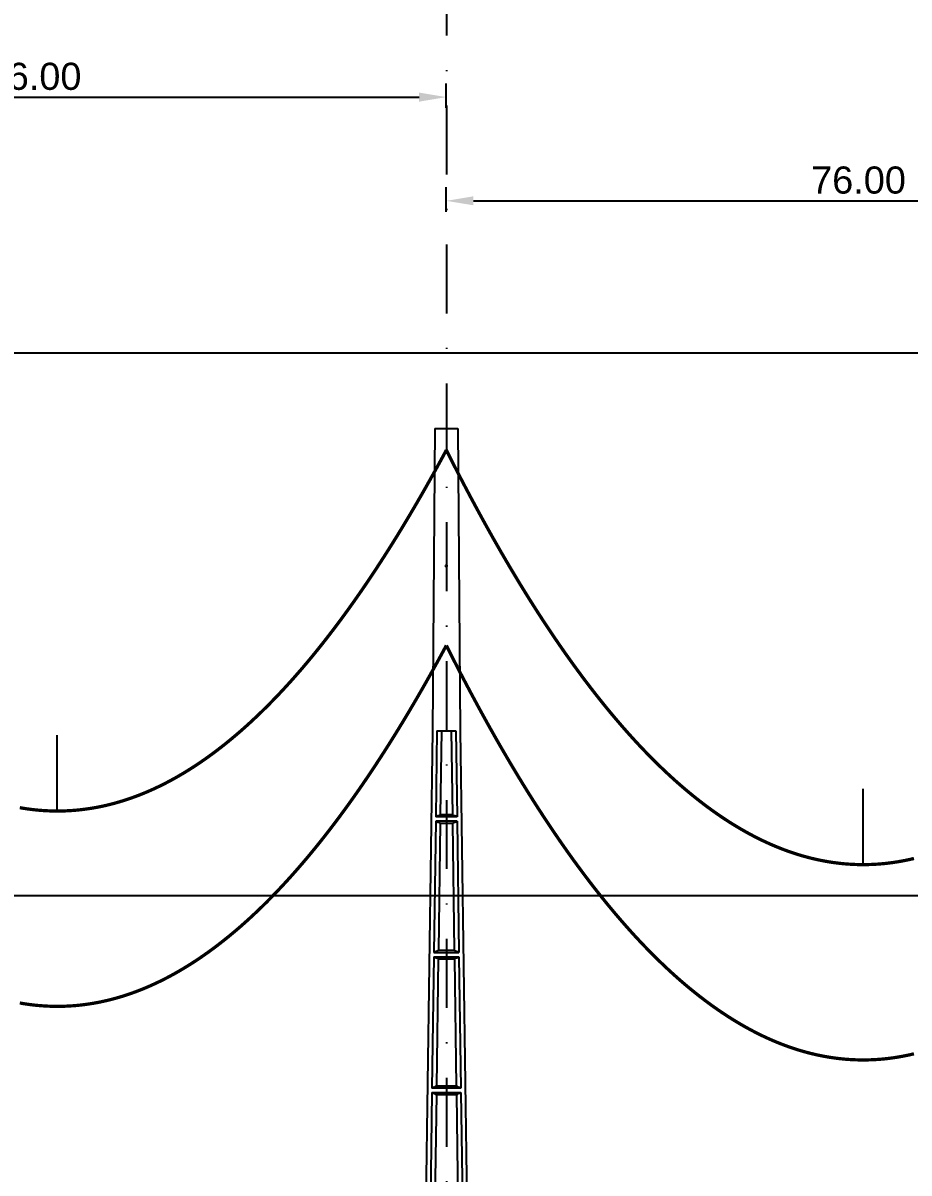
# Model space of a CAD drawing. Header units: metres. Extents: x -121 to 9872, y 3505 to 10721.
# Drawn here: x 545.5 to 627.2, y 9774.4 to 9880.4 of the extents above; entities that cross this region are included whole.
import ezdxf

# ---------------------------------------------------------------- set-up
doc = ezdxf.new("R2010")
doc.units = ezdxf.units.M
doc.header["$PDMODE"] = 2
doc.linetypes.add('DASHDOT', pattern=[25.4, 12.7, -6.35, 0, -6.35])
for name, color, linetype in [('CON-EOL- CA ORCHID', 240, 'Continuous'), ('CON-EOL- FO', 101, 'Continuous'), ('cotas', 7, 'Continuous'), ('Grade', 9, 'Continuous'), ('Ind.Rot', 8, 'DASHDOT'), ('POSTE DT', 7, 'Continuous')]:
    doc.layers.add(name, color=color, linetype=linetype)
doc.styles.get("Standard").update_dxf_attribs({"font": 'arial.ttf'})
doc.dimstyles.new('ISO-25', dxfattribs={"dimtxt": 2.5, "dimasz": 2.5, "dimexe": 1.25, "dimexo": 0.625, "dimtad": 1, "dimzin": 1, "dimtxsty": 'Standard', "dimcen": 2.5, "dimaunit": 1, "dimadec": 3, "dimazin": 3, "dimtfac": 1, "dimtmove": 0, "dimatfit": 3, "dimfxlon": 1, "dimarcsym": 0})

# ---------------------------------------------------------------- blocks, each defined once
blk = doc.blocks.new('*U11')
at = {"layer": 'POSTE DT', "extrusion": (0, 1, 0)}
for p, q in [((-3.31, 349.86), (-4.05, 262)), ((-3.31, 349.86), (3.31, 349.86)), ((3.31, 349.86), (4.06, 262)), ((-4.05, 262), (-7.72, 0)), ((-4.05, 262), (-4.05, 262)), ((-2.73, 262), (-3.08, 237.05)), ((-2.73, 262), (2.75, 262)), ((-1.42, 262), (-1.77, 237.57)), ((1.43, 262), (1.77, 237.57)), ((2.75, 262), (3.1, 237.05)), ((4.06, 262), (7.72, 0)), ((-3.1, 235.74), (-3.63, 197.65)), ((3.11, 235.73), (-3.1, 235.74)), ((3.1, 237.05), (-3.08, 237.05)), ((-1.8, 235.21), (-2.32, 198.19)), ((1.8, 235.21), (2.32, 198.19)), ((3.11, 235.73), (3.65, 197.65)), ((-3.65, 196.34), (-4.19, 158.25)), ((-2.35, 195.8), (-2.87, 158.8)), ((2.35, 195.8), (2.87, 158.8)), ((3.66, 196.34), (4.2, 158.25)), ((-4.21, 156.94), (-4.74, 118.85)), ((-2.9, 156.39), (-3.42, 119.41)), ((2.91, 156.39), (3.42, 119.41)), ((4.21, 156.94), (4.75, 118.85))]:
    blk.add_line(p, q, dxfattribs=at)
at = {"layer": 'POSTE DT', "ltscale": 3}
for points in [[(-3.63, 197.65), (3.65, 197.65)], [(-3.65, 196.34), (3.66, 196.34)], [(4.2, 158.25), (-4.19, 158.25)], [(-4.21, 156.94), (4.21, 156.94)]]:
    blk.add_lwpolyline(points, dxfattribs=at)
at = {"layer": 'POSTE DT'}
for points, knots in [([(0.25, 309.94), (0.25, 309.93), (0.25, 309.93), (0.25, 309.92), (0.25, 309.91), (0.25, 309.9), (0.25, 309.89), (0.24, 309.85), (0.22, 309.82), (0.19, 309.77), (0.16, 309.74), (0.11, 309.71), (0.08, 309.7), (0.01, 309.68), (-0.02, 309.68), (-0.08, 309.7), (-0.11, 309.71), (-0.16, 309.74), (-0.18, 309.76), (-0.21, 309.8), (-0.22, 309.82), (-0.24, 309.85), (-0.24, 309.87), (-0.25, 309.89), (-0.25, 309.9), (-0.25, 309.92), (-0.25, 309.92), (-0.25, 309.93), (-0.25, 309.94), (-0.25, 309.95), (-0.25, 309.95), (-0.25, 309.96), (-0.25, 309.97), (-0.24, 310), (-0.23, 310.02), (-0.21, 310.07), (-0.2, 310.09), (-0.15, 310.14), (-0.13, 310.15), (-0.07, 310.18), (-0.03, 310.19), (0.03, 310.19), (0.06, 310.18), (0.12, 310.16), (0.14, 310.14), (0.18, 310.11), (0.2, 310.09), (0.21, 310.06), (0.22, 310.05), (0.23, 310.04), (0.24, 310.01), (0.24, 309.99), (0.25, 309.97), (0.25, 309.96), (0.25, 309.95), (0.25, 309.94), (0.25, 309.94), (0.25, 309.94), (0.25, 309.94)], [-54.728303, -54.728303, -54.728303, -54.728303, -54.309038, -54.309038, -53.647169, -53.647169, -52.532885, -52.532885, -48.86224, -48.86224, -45.282765, -45.282765, -41.52867, -41.52867, -37.867486, -37.867486, -34.454589, -34.454589, -31.301423, -31.301423, -28.48103, -28.48103, -26.961755, -26.961755, -25.7544, -25.7544, -25.136228, -25.136228, -24.64409, -24.64409, -24.094201, -24.094201, -23.191199, -23.191199, -20.494482, -20.494482, -17.342863, -17.342863, -13.645538, -13.645538, -9.835989, -9.835989, -6.296781, -6.296781, -3.005029, -3.005029, 0, 0, 0, 1.527594, 1.527594, 3.697216, 3.697216, 4.489727, 4.489727, 5.01438, 5.01438, 5.095313, 5.095313, 5.095313, 5.095313]), ([(-1.77, 237.57), (-1.99, 237.49), (-2.21, 237.4), (-2.64, 237.22), (-2.86, 237.14), (-3.08, 237.05)], [0, 0, 0, 0, 56.660495, 56.660495, 113.412826, 113.412826, 113.412826, 113.412826]), ([(1.77, 237.57), (1.18, 237.57), (0.59, 237.57), (-0.59, 237.57), (-1.18, 237.57), (-1.77, 237.57)], [0, 0, 0, 0, 67.306894, 67.306894, 134.614447, 134.614447, 134.614447, 134.614447]), ([(3.1, 237.05), (2.87, 237.14), (2.65, 237.23), (2.21, 237.4), (1.99, 237.49), (1.77, 237.57)], [0, 0, 0, 0, 56.738948, 56.738948, 113.38731, 113.38731, 113.38731, 113.38731]), ([(-3.1, 235.74), (-2.88, 235.65), (-2.67, 235.56), (-2.23, 235.39), (-2.02, 235.3), (-1.8, 235.21)], [0.055576, 0.055576, 0.055576, 0.055576, 56.767409, 56.767409, 113.50757, 113.50757, 113.50757, 113.50757]), ([(-1.8, 235.21), (-1.2, 235.21), (-0.6, 235.21), (0.6, 235.21), (1.2, 235.21), (1.8, 235.21)], [0, 0, 0, 0, 68.567797, 68.567797, 137.136247, 137.136247, 137.136247, 137.136247]), ([(1.8, 235.21), (2.02, 235.3), (2.24, 235.38), (2.68, 235.56), (2.89, 235.65), (3.11, 235.73)], [0, 0, 0, 0, 56.845349, 56.845349, 113.599799, 113.599799, 113.599799, 113.599799]), ([(-2.32, 198.19), (-2.54, 198.1), (-2.76, 198.01), (-3.2, 197.83), (-3.41, 197.74), (-3.63, 197.65)], [0, 0, 0, 0, 63.412073, 63.412073, 126.777421, 126.777421, 126.777421, 126.777421]), ([(2.32, 198.19), (1.55, 198.19), (0.77, 198.19), (-0.77, 198.19), (-1.55, 198.19), (-2.32, 198.19)], [0, 0, 0, 0, 88.31008, 88.31008, 176.620652, 176.620652, 176.620652, 176.620652]), ([(3.65, 197.65), (3.43, 197.74), (3.2, 197.83), (2.76, 198.01), (2.54, 198.1), (2.32, 198.19)], [0, 0, 0, 0, 63.488119, 63.488119, 126.880939, 126.880939, 126.880939, 126.880939]), ([(-3.65, 196.34), (-3.43, 196.25), (-3.22, 196.16), (-2.78, 195.98), (-2.57, 195.89), (-2.35, 195.8)], [0.054307, 0.054307, 0.054307, 0.054307, 63.527131, 63.527131, 127.063246, 127.063246, 127.063246, 127.063246]), ([(-2.35, 195.8), (-1.57, 195.8), (-0.78, 195.8), (0.79, 195.8), (1.57, 195.8), (2.35, 195.8)], [0, 0, 0, 0, 89.585713, 89.585713, 179.17191, 179.17191, 179.17191, 179.17191]), ([(2.35, 195.8), (2.57, 195.89), (2.79, 195.98), (3.23, 196.16), (3.45, 196.25), (3.66, 196.34)], [0, 0, 0, 0, 63.60246, 63.60246, 127.109696, 127.109696, 127.109696, 127.109696]), ([(-2.87, 158.8), (-3.09, 158.71), (-3.31, 158.62), (-3.75, 158.43), (-3.97, 158.34), (-4.19, 158.25)], [0, 0, 0, 0, 70.301707, 70.301707, 140.590947, 140.590947, 140.590947, 140.590947]), ([(2.87, 158.8), (1.92, 158.8), (0.96, 158.8), (-0.96, 158.8), (-1.91, 158.8), (-2.87, 158.8)], [0, 0, 0, 0, 109.314454, 109.314454, 218.629264, 218.629264, 218.629264, 218.629264]), ([(4.2, 158.25), (3.98, 158.34), (3.76, 158.44), (3.31, 158.62), (3.09, 158.71), (2.87, 158.8)], [0, 0, 0, 0, 70.379198, 70.379198, 140.659718, 140.659718, 140.659718, 140.659718]), ([(-4.21, 156.94), (-3.99, 156.85), (-3.77, 156.75), (-3.34, 156.57), (-3.12, 156.48), (-2.9, 156.39)], [0.053423, 0.053423, 0.053423, 0.053423, 70.429742, 70.429742, 140.90167, 140.90167, 140.90167, 140.90167]), ([(-2.9, 156.39), (-1.94, 156.39), (-0.97, 156.39), (0.97, 156.39), (1.94, 156.39), (2.91, 156.39)], [0, 0, 0, 0, 110.60219, 110.60219, 221.20473, 221.20473, 221.20473, 221.20473]), ([(2.91, 156.39), (3.12, 156.48), (3.34, 156.57), (3.78, 156.75), (4, 156.85), (4.21, 156.94)], [0, 0, 0, 0, 70.506649, 70.506649, 140.914701, 140.914701, 140.914701, 140.914701])]:
    blk.add_open_spline(points, degree=3, knots=knots, dxfattribs=at)
blk = doc.blocks.new('*D48')
at = {"layer": 'cotas', "color": 0, "lineweight": -2, "transparency": 16777216}
for p, q in [((508.53, 9872.58), (508.53, 9874.83)), ((584.53, 9872.58), (584.53, 9874.83)), ((511.03, 9873.58), (582.03, 9873.58))]:
    blk.add_line(p, q, dxfattribs=at)
at = {"layer": 'cotas', "color": 0, "transparency": 16777216}
for points in [[(511.03, 9874), (511.03, 9873.16), (508.53, 9873.58)], [(582.03, 9874), (582.03, 9873.16), (584.53, 9873.58)]]:
    blk.add_solid(points, dxfattribs=at)
at = {"layer": 'Defpoints', "color": 0, "transparency": 16777216}
for p in [(584.53, 9873.58), (508.53, 9851.49), (584.53, 9843.05)]:
    blk.add_point(p, dxfattribs=at)
at = {"layer": 'cotas', "color": 0, "transparency": 16777216, "insert": (546.53, 9875.48), "char_height": 2.5, "attachment_point": 5}
blk.add_mtext('76.00', dxfattribs=at)
blk = doc.blocks.new('*D49')
at = {"layer": 'cotas', "color": 0, "lineweight": -2, "transparency": 16777216}
for p, q in [((584.53, 9863.02), (584.53, 9865.27)), ((660.53, 9863.02), (660.53, 9865.27)), ((587.03, 9864.02), (658.03, 9864.02))]:
    blk.add_line(p, q, dxfattribs=at)
at = {"layer": 'cotas', "color": 0, "transparency": 16777216}
for points in [[(587.03, 9864.44), (587.03, 9863.61), (584.53, 9864.02)], [(658.03, 9864.44), (658.03, 9863.61), (660.53, 9864.02)]]:
    blk.add_solid(points, dxfattribs=at)
at = {"layer": 'Defpoints', "color": 0, "transparency": 16777216}
for p in [(660.53, 9864.02), (584.53, 9843.05), (660.53, 9841.39)]:
    blk.add_point(p, dxfattribs=at)
at = {"layer": 'cotas', "color": 0, "transparency": 16777216, "insert": (622.53, 9865.92), "char_height": 2.5, "attachment_point": 5}
blk.add_mtext('76.00', dxfattribs=at)

msp = doc.modelspace()

# ---------------------------------------------------------------- linework, layer by layer
at = {"layer": 'CON-EOL- CA ORCHID'}
for p, q in [((548.674, 9807.788), (548.674, 9814.788)), ((548.674, 9807.788), (548.674, 9814.788)), ((548.674, 9807.788), (548.674, 9814.788)), ((622.958, 9802.849), (622.958, 9809.849)), ((622.958, 9802.849), (622.958, 9809.849)), ((622.958, 9802.849), (622.958, 9809.849))]:
    msp.add_line(p, q, dxfattribs=at)
at = {"layer": 'CON-EOL- CA ORCHID', "const_width": 0.3}
for points in [[(545.212, 9808.097), (545.59, 9808.033), (545.968, 9807.977), (546.346, 9807.928), (546.724, 9807.886), (547.102, 9807.852), (547.48, 9807.825), (547.858, 9807.805), (548.236, 9807.793), (548.615, 9807.788), (548.993, 9807.791), (549.371, 9807.8), (549.749, 9807.818), (550.127, 9807.842), (550.505, 9807.874), (550.883, 9807.914), (551.261, 9807.961), (551.639, 9808.015), (552.018, 9808.076), (552.396, 9808.145), (552.774, 9808.221), (553.152, 9808.305), (553.53, 9808.396), (553.908, 9808.495), (554.286, 9808.6), (554.664, 9808.713), (555.042, 9808.834), (555.421, 9808.962), (555.799, 9809.097), (556.177, 9809.24), (556.555, 9809.39), (556.933, 9809.547), (557.311, 9809.712), (557.689, 9809.884), (558.067, 9810.064), (558.445, 9810.251), (558.824, 9810.445), (559.202, 9810.647), (559.58, 9810.856), (559.958, 9811.073), (560.336, 9811.297), (560.714, 9811.528), (561.092, 9811.767), (561.47, 9812.013), (561.848, 9812.266), (562.227, 9812.527), (562.605, 9812.795), (562.983, 9813.071), (563.361, 9813.354), (563.739, 9813.644), (564.117, 9813.942), (564.495, 9814.247), (564.873, 9814.56), (565.251, 9814.88), (565.63, 9815.207), (566.008, 9815.542), (566.386, 9815.884), (566.764, 9816.234), (567.142, 9816.591), (567.52, 9816.955), (567.898, 9817.327), (568.276, 9817.706), (568.654, 9818.093), (569.033, 9818.487), (569.411, 9818.889), (569.789, 9819.298), (570.167, 9819.714), (570.545, 9820.138), (570.923, 9820.569), (571.301, 9821.008), (571.679, 9821.454), (572.057, 9821.907), (572.435, 9822.368), (572.814, 9822.836), (573.192, 9823.312), (573.57, 9823.795), (573.948, 9824.286), (574.326, 9824.784), (574.704, 9825.289), (575.082, 9825.802), (575.46, 9826.323), (575.838, 9826.85), (576.217, 9827.386), (576.595, 9827.928), (576.973, 9828.479), (577.351, 9829.036), (577.729, 9829.601), (578.107, 9830.174), (578.485, 9830.754), (578.863, 9831.341), (579.241, 9831.936), (579.62, 9832.538), (579.998, 9833.148), (580.376, 9833.766), (580.754, 9834.39), (581.132, 9835.023), (581.51, 9835.662), (581.888, 9836.31), (582.266, 9836.964), (582.644, 9837.627), (583.023, 9838.296), (583.401, 9838.973), (583.779, 9839.658), (584.157, 9840.35), (584.535, 9841.05)], [(545.212, 9808.097), (545.59, 9808.033), (545.968, 9807.977), (546.346, 9807.928), (546.724, 9807.886), (547.102, 9807.852), (547.48, 9807.825), (547.858, 9807.805), (548.236, 9807.793), (548.615, 9807.788), (548.993, 9807.791), (549.371, 9807.8), (549.749, 9807.818), (550.127, 9807.842), (550.505, 9807.874), (550.883, 9807.914), (551.261, 9807.961), (551.639, 9808.015), (552.018, 9808.076), (552.396, 9808.145), (552.774, 9808.221), (553.152, 9808.305), (553.53, 9808.396), (553.908, 9808.495), (554.286, 9808.6), (554.664, 9808.713), (555.042, 9808.834), (555.421, 9808.962), (555.799, 9809.097), (556.177, 9809.24), (556.555, 9809.39), (556.933, 9809.547), (557.311, 9809.712), (557.689, 9809.884), (558.067, 9810.064), (558.445, 9810.251), (558.824, 9810.445), (559.202, 9810.647), (559.58, 9810.856), (559.958, 9811.073), (560.336, 9811.297), (560.714, 9811.528), (561.092, 9811.766), (561.47, 9812.013), (561.848, 9812.266), (562.227, 9812.527), (562.605, 9812.795), (562.983, 9813.071), (563.361, 9813.354), (563.739, 9813.644), (564.117, 9813.942), (564.495, 9814.247), (564.873, 9814.56), (565.251, 9814.88), (565.63, 9815.207), (566.008, 9815.542), (566.386, 9815.884), (566.764, 9816.234), (567.142, 9816.591), (567.52, 9816.955), (567.898, 9817.327), (568.276, 9817.706), (568.654, 9818.093), (569.033, 9818.487), (569.411, 9818.889), (569.789, 9819.298), (570.167, 9819.714), (570.545, 9820.138), (570.923, 9820.569), (571.301, 9821.007), (571.679, 9821.454), (572.057, 9821.907), (572.435, 9822.368), (572.814, 9822.836), (573.192, 9823.312), (573.57, 9823.795), (573.948, 9824.286), (574.326, 9824.784), (574.704, 9825.289), (575.082, 9825.802), (575.46, 9826.323), (575.838, 9826.85), (576.217, 9827.386), (576.595, 9827.928), (576.973, 9828.478), (577.351, 9829.036), (577.729, 9829.601), (578.107, 9830.174), (578.485, 9830.754), (578.863, 9831.341), (579.241, 9831.936), (579.62, 9832.538), (579.998, 9833.148), (580.376, 9833.766), (580.754, 9834.39), (581.132, 9835.023), (581.51, 9835.662), (581.888, 9836.31), (582.266, 9836.964), (582.644, 9837.627), (583.023, 9838.296), (583.401, 9838.973), (583.779, 9839.658), (584.157, 9840.35), (584.535, 9841.05)], [(545.212, 9808.097), (545.59, 9808.033), (545.968, 9807.977), (546.346, 9807.928), (546.724, 9807.886), (547.102, 9807.852), (547.48, 9807.825), (547.858, 9807.805), (548.236, 9807.793), (548.615, 9807.788), (548.993, 9807.791), (549.371, 9807.8), (549.749, 9807.818), (550.127, 9807.842), (550.505, 9807.874), (550.883, 9807.914), (551.261, 9807.961), (551.639, 9808.015), (552.018, 9808.076), (552.396, 9808.145), (552.774, 9808.221), (553.152, 9808.305), (553.53, 9808.396), (553.908, 9808.495), (554.286, 9808.6), (554.664, 9808.713), (555.042, 9808.834), (555.421, 9808.962), (555.799, 9809.097), (556.177, 9809.24), (556.555, 9809.39), (556.933, 9809.547), (557.311, 9809.712), (557.689, 9809.884), (558.067, 9810.064), (558.445, 9810.251), (558.824, 9810.445), (559.202, 9810.647), (559.58, 9810.856), (559.958, 9811.073), (560.336, 9811.297), (560.714, 9811.528), (561.092, 9811.766), (561.47, 9812.013), (561.848, 9812.266), (562.227, 9812.527), (562.605, 9812.795), (562.983, 9813.071), (563.361, 9813.354), (563.739, 9813.644), (564.117, 9813.942), (564.495, 9814.247), (564.873, 9814.56), (565.251, 9814.88), (565.63, 9815.207), (566.008, 9815.542), (566.386, 9815.884), (566.764, 9816.234), (567.142, 9816.591), (567.52, 9816.955), (567.898, 9817.327), (568.276, 9817.706), (568.654, 9818.093), (569.033, 9818.487), (569.411, 9818.889), (569.789, 9819.298), (570.167, 9819.714), (570.545, 9820.138), (570.923, 9820.569), (571.301, 9821.007), (571.679, 9821.454), (572.057, 9821.907), (572.435, 9822.368), (572.814, 9822.836), (573.192, 9823.312), (573.57, 9823.795), (573.948, 9824.286), (574.326, 9824.784), (574.704, 9825.289), (575.082, 9825.802), (575.46, 9826.323), (575.838, 9826.85), (576.217, 9827.386), (576.595, 9827.928), (576.973, 9828.478), (577.351, 9829.036), (577.729, 9829.601), (578.107, 9830.174), (578.485, 9830.754), (578.863, 9831.341), (579.241, 9831.936), (579.62, 9832.538), (579.998, 9833.148), (580.376, 9833.766), (580.754, 9834.39), (581.132, 9835.023), (581.51, 9835.662), (581.888, 9836.31), (582.266, 9836.964), (582.644, 9837.627), (583.023, 9838.296), (583.401, 9838.973), (583.779, 9839.658), (584.157, 9840.35), (584.535, 9841.05)], [(584.535, 9841.05), (584.913, 9840.299), (585.291, 9839.556), (585.669, 9838.821), (586.047, 9838.093), (586.426, 9837.372), (586.804, 9836.659), (587.182, 9835.954), (587.56, 9835.256), (587.938, 9834.565), (588.316, 9833.882), (588.694, 9833.207), (589.072, 9832.539), (589.45, 9831.878), (589.829, 9831.225), (590.207, 9830.58), (590.585, 9829.942), (590.963, 9829.311), (591.341, 9828.688), (591.719, 9828.072), (592.097, 9827.464), (592.475, 9826.863), (592.853, 9826.27), (593.232, 9825.684), (593.61, 9825.106), (593.988, 9824.535), (594.366, 9823.972), (594.744, 9823.416), (595.122, 9822.867), (595.5, 9822.326), (595.878, 9821.793), (596.256, 9821.266), (596.635, 9820.748), (597.013, 9820.236), (597.391, 9819.733), (597.769, 9819.236), (598.147, 9818.747), (598.525, 9818.266), (598.903, 9817.792), (599.281, 9817.325), (599.659, 9816.866), (600.037, 9816.414), (600.416, 9815.97), (600.794, 9815.533), (601.172, 9815.103), (601.55, 9814.681), (601.928, 9814.266), (602.306, 9813.859), (602.684, 9813.459), (603.062, 9813.067), (603.44, 9812.682), (603.819, 9812.304), (604.197, 9811.934), (604.575, 9811.571), (604.953, 9811.216), (605.331, 9810.868), (605.709, 9810.527), (606.087, 9810.194), (606.465, 9809.868), (606.843, 9809.55), (607.222, 9809.239), (607.6, 9808.936), (607.978, 9808.639), (608.356, 9808.351), (608.734, 9808.069), (609.112, 9807.795), (609.49, 9807.529), (609.868, 9807.269), (610.246, 9807.018), (610.625, 9806.773), (611.003, 9806.536), (611.381, 9806.307), (611.759, 9806.084), (612.137, 9805.869), (612.515, 9805.662), (612.893, 9805.462), (613.271, 9805.269), (613.649, 9805.084), (614.028, 9804.906), (614.406, 9804.735), (614.784, 9804.572), (615.162, 9804.416), (615.54, 9804.268), (615.918, 9804.127), (616.296, 9803.993), (616.674, 9803.867), (617.052, 9803.748), (617.431, 9803.637), (617.809, 9803.533), (618.187, 9803.436), (618.565, 9803.346), (618.943, 9803.264), (619.321, 9803.19), (619.699, 9803.123), (620.077, 9803.063), (620.455, 9803.01), (620.834, 9802.965), (621.212, 9802.927), (621.59, 9802.897), (621.968, 9802.874), (622.346, 9802.858), (622.724, 9802.85), (623.102, 9802.849), (623.48, 9802.856), (623.858, 9802.869), (624.236, 9802.891), (624.615, 9802.919), (624.993, 9802.955), (625.371, 9802.999), (625.749, 9803.049), (626.127, 9803.108), (626.505, 9803.173), (626.883, 9803.246), (627.261, 9803.326), (627.639, 9803.414)], [(584.535, 9841.05), (584.913, 9840.299), (585.291, 9839.556), (585.669, 9838.821), (586.047, 9838.093), (586.426, 9837.372), (586.804, 9836.659), (587.182, 9835.954), (587.56, 9835.256), (587.938, 9834.565), (588.316, 9833.882), (588.694, 9833.207), (589.072, 9832.539), (589.45, 9831.878), (589.829, 9831.225), (590.207, 9830.58), (590.585, 9829.942), (590.963, 9829.311), (591.341, 9828.688), (591.719, 9828.072), (592.097, 9827.464), (592.475, 9826.863), (592.853, 9826.27), (593.232, 9825.684), (593.61, 9825.106), (593.988, 9824.535), (594.366, 9823.972), (594.744, 9823.416), (595.122, 9822.867), (595.5, 9822.326), (595.878, 9821.793), (596.256, 9821.266), (596.635, 9820.748), (597.013, 9820.237), (597.391, 9819.733), (597.769, 9819.236), (598.147, 9818.747), (598.525, 9818.266), (598.903, 9817.792), (599.281, 9817.325), (599.659, 9816.866), (600.037, 9816.414), (600.416, 9815.97), (600.794, 9815.533), (601.172, 9815.103), (601.55, 9814.681), (601.928, 9814.266), (602.306, 9813.859), (602.684, 9813.459), (603.062, 9813.067), (603.44, 9812.682), (603.819, 9812.304), (604.197, 9811.934), (604.575, 9811.571), (604.953, 9811.216), (605.331, 9810.868), (605.709, 9810.527), (606.087, 9810.194), (606.465, 9809.868), (606.843, 9809.55), (607.222, 9809.239), (607.6, 9808.935), (607.978, 9808.639), (608.356, 9808.351), (608.734, 9808.069), (609.112, 9807.795), (609.49, 9807.529), (609.868, 9807.27), (610.246, 9807.018), (610.625, 9806.773), (611.003, 9806.536), (611.381, 9806.307), (611.759, 9806.084), (612.137, 9805.87), (612.515, 9805.662), (612.893, 9805.462), (613.271, 9805.269), (613.649, 9805.084), (614.028, 9804.906), (614.406, 9804.735), (614.784, 9804.572), (615.162, 9804.416), (615.54, 9804.268), (615.918, 9804.127), (616.296, 9803.993), (616.674, 9803.867), (617.052, 9803.748), (617.431, 9803.637), (617.809, 9803.532), (618.187, 9803.436), (618.565, 9803.346), (618.943, 9803.264), (619.321, 9803.19), (619.699, 9803.122), (620.077, 9803.063), (620.455, 9803.01), (620.834, 9802.965), (621.212, 9802.927), (621.59, 9802.897), (621.968, 9802.874), (622.346, 9802.858), (622.724, 9802.85), (623.102, 9802.849), (623.48, 9802.856), (623.858, 9802.87), (624.236, 9802.891), (624.615, 9802.919), (624.993, 9802.955), (625.371, 9802.999), (625.749, 9803.049), (626.127, 9803.108), (626.505, 9803.173), (626.883, 9803.246), (627.261, 9803.326), (627.639, 9803.414)], [(584.535, 9841.05), (584.913, 9840.299), (585.291, 9839.556), (585.669, 9838.821), (586.047, 9838.093), (586.426, 9837.372), (586.804, 9836.659), (587.182, 9835.954), (587.56, 9835.256), (587.938, 9834.565), (588.316, 9833.882), (588.694, 9833.207), (589.072, 9832.539), (589.45, 9831.878), (589.829, 9831.225), (590.207, 9830.58), (590.585, 9829.942), (590.963, 9829.311), (591.341, 9828.688), (591.719, 9828.072), (592.097, 9827.464), (592.475, 9826.863), (592.853, 9826.27), (593.232, 9825.684), (593.61, 9825.106), (593.988, 9824.535), (594.366, 9823.972), (594.744, 9823.416), (595.122, 9822.867), (595.5, 9822.326), (595.878, 9821.793), (596.256, 9821.266), (596.635, 9820.748), (597.013, 9820.237), (597.391, 9819.733), (597.769, 9819.236), (598.147, 9818.747), (598.525, 9818.266), (598.903, 9817.792), (599.281, 9817.325), (599.659, 9816.866), (600.037, 9816.414), (600.416, 9815.97), (600.794, 9815.533), (601.172, 9815.103), (601.55, 9814.681), (601.928, 9814.266), (602.306, 9813.859), (602.684, 9813.459), (603.062, 9813.067), (603.44, 9812.682), (603.819, 9812.304), (604.197, 9811.934), (604.575, 9811.571), (604.953, 9811.216), (605.331, 9810.868), (605.709, 9810.527), (606.087, 9810.194), (606.465, 9809.868), (606.843, 9809.55), (607.222, 9809.239), (607.6, 9808.935), (607.978, 9808.639), (608.356, 9808.351), (608.734, 9808.069), (609.112, 9807.795), (609.49, 9807.529), (609.868, 9807.27), (610.246, 9807.018), (610.625, 9806.773), (611.003, 9806.536), (611.381, 9806.307), (611.759, 9806.084), (612.137, 9805.87), (612.515, 9805.662), (612.893, 9805.462), (613.271, 9805.269), (613.649, 9805.084), (614.028, 9804.906), (614.406, 9804.735), (614.784, 9804.572), (615.162, 9804.416), (615.54, 9804.268), (615.918, 9804.127), (616.296, 9803.993), (616.674, 9803.867), (617.052, 9803.748), (617.431, 9803.637), (617.809, 9803.532), (618.187, 9803.436), (618.565, 9803.346), (618.943, 9803.264), (619.321, 9803.19), (619.699, 9803.122), (620.077, 9803.063), (620.455, 9803.01), (620.834, 9802.965), (621.212, 9802.927), (621.59, 9802.897), (621.968, 9802.874), (622.346, 9802.858), (622.724, 9802.85), (623.102, 9802.849), (623.48, 9802.856), (623.858, 9802.87), (624.236, 9802.891), (624.615, 9802.919), (624.993, 9802.955), (625.371, 9802.999), (625.749, 9803.049), (626.127, 9803.108), (626.505, 9803.173), (626.883, 9803.246), (627.261, 9803.326), (627.639, 9803.414)]]:
    msp.add_lwpolyline(points, dxfattribs=at)
at = {"layer": 'CON-EOL- FO', "const_width": 0.3}
for points in [[(545.212, 9790.097), (545.59, 9790.033), (545.968, 9789.977), (546.346, 9789.928), (546.724, 9789.886), (547.102, 9789.852), (547.48, 9789.825), (547.858, 9789.805), (548.236, 9789.793), (548.615, 9789.788), (548.993, 9789.791), (549.371, 9789.8), (549.749, 9789.818), (550.127, 9789.842), (550.505, 9789.874), (550.883, 9789.914), (551.261, 9789.961), (551.639, 9790.015), (552.018, 9790.076), (552.396, 9790.145), (552.774, 9790.221), (553.152, 9790.305), (553.53, 9790.396), (553.908, 9790.495), (554.286, 9790.6), (554.664, 9790.713), (555.042, 9790.834), (555.421, 9790.962), (555.799, 9791.097), (556.177, 9791.24), (556.555, 9791.39), (556.933, 9791.547), (557.311, 9791.712), (557.689, 9791.884), (558.067, 9792.064), (558.445, 9792.251), (558.824, 9792.445), (559.202, 9792.647), (559.58, 9792.856), (559.958, 9793.073), (560.336, 9793.297), (560.714, 9793.528), (561.092, 9793.767), (561.47, 9794.013), (561.848, 9794.266), (562.227, 9794.527), (562.605, 9794.795), (562.983, 9795.071), (563.361, 9795.354), (563.739, 9795.644), (564.117, 9795.942), (564.495, 9796.247), (564.873, 9796.56), (565.251, 9796.88), (565.63, 9797.207), (566.008, 9797.542), (566.386, 9797.884), (566.764, 9798.234), (567.142, 9798.591), (567.52, 9798.955), (567.898, 9799.327), (568.276, 9799.706), (568.654, 9800.093), (569.033, 9800.487), (569.411, 9800.889), (569.789, 9801.298), (570.167, 9801.714), (570.545, 9802.138), (570.923, 9802.569), (571.301, 9803.008), (571.679, 9803.454), (572.057, 9803.907), (572.435, 9804.368), (572.814, 9804.836), (573.192, 9805.312), (573.57, 9805.795), (573.948, 9806.286), (574.326, 9806.784), (574.704, 9807.289), (575.082, 9807.802), (575.46, 9808.323), (575.838, 9808.85), (576.217, 9809.386), (576.595, 9809.928), (576.973, 9810.479), (577.351, 9811.036), (577.729, 9811.601), (578.107, 9812.174), (578.485, 9812.754), (578.863, 9813.341), (579.241, 9813.936), (579.62, 9814.538), (579.998, 9815.148), (580.376, 9815.766), (580.754, 9816.39), (581.132, 9817.023), (581.51, 9817.662), (581.888, 9818.31), (582.266, 9818.964), (582.644, 9819.627), (583.023, 9820.296), (583.401, 9820.973), (583.779, 9821.658), (584.157, 9822.35), (584.535, 9823.05)], [(545.212, 9790.097), (545.59, 9790.033), (545.968, 9789.977), (546.346, 9789.928), (546.724, 9789.886), (547.102, 9789.852), (547.48, 9789.825), (547.858, 9789.805), (548.236, 9789.793), (548.615, 9789.788), (548.993, 9789.791), (549.371, 9789.8), (549.749, 9789.818), (550.127, 9789.842), (550.505, 9789.874), (550.883, 9789.914), (551.261, 9789.961), (551.639, 9790.015), (552.018, 9790.076), (552.396, 9790.145), (552.774, 9790.221), (553.152, 9790.305), (553.53, 9790.396), (553.908, 9790.495), (554.286, 9790.6), (554.664, 9790.713), (555.042, 9790.834), (555.421, 9790.962), (555.799, 9791.097), (556.177, 9791.24), (556.555, 9791.39), (556.933, 9791.547), (557.311, 9791.712), (557.689, 9791.884), (558.067, 9792.064), (558.445, 9792.251), (558.824, 9792.445), (559.202, 9792.647), (559.58, 9792.856), (559.958, 9793.073), (560.336, 9793.297), (560.714, 9793.528), (561.092, 9793.766), (561.47, 9794.013), (561.848, 9794.266), (562.227, 9794.527), (562.605, 9794.795), (562.983, 9795.071), (563.361, 9795.354), (563.739, 9795.644), (564.117, 9795.942), (564.495, 9796.247), (564.873, 9796.56), (565.251, 9796.88), (565.63, 9797.207), (566.008, 9797.542), (566.386, 9797.884), (566.764, 9798.234), (567.142, 9798.591), (567.52, 9798.955), (567.898, 9799.327), (568.276, 9799.707), (568.654, 9800.093), (569.033, 9800.487), (569.411, 9800.889), (569.789, 9801.298), (570.167, 9801.714), (570.545, 9802.138), (570.923, 9802.569), (571.301, 9803.007), (571.679, 9803.454), (572.057, 9803.907), (572.435, 9804.368), (572.814, 9804.836), (573.192, 9805.312), (573.57, 9805.795), (573.948, 9806.286), (574.326, 9806.784), (574.704, 9807.289), (575.082, 9807.802), (575.46, 9808.323), (575.838, 9808.85), (576.217, 9809.386), (576.595, 9809.928), (576.973, 9810.478), (577.351, 9811.036), (577.729, 9811.601), (578.107, 9812.174), (578.485, 9812.754), (578.863, 9813.341), (579.241, 9813.936), (579.62, 9814.538), (579.998, 9815.148), (580.376, 9815.766), (580.754, 9816.39), (581.132, 9817.023), (581.51, 9817.662), (581.888, 9818.31), (582.266, 9818.964), (582.644, 9819.627), (583.023, 9820.296), (583.401, 9820.973), (583.779, 9821.658), (584.157, 9822.35), (584.535, 9823.05)], [(545.212, 9790.097), (545.59, 9790.033), (545.968, 9789.977), (546.346, 9789.928), (546.724, 9789.886), (547.102, 9789.852), (547.48, 9789.825), (547.858, 9789.805), (548.236, 9789.793), (548.615, 9789.788), (548.993, 9789.791), (549.371, 9789.8), (549.749, 9789.818), (550.127, 9789.842), (550.505, 9789.874), (550.883, 9789.914), (551.261, 9789.961), (551.639, 9790.015), (552.018, 9790.076), (552.396, 9790.145), (552.774, 9790.221), (553.152, 9790.305), (553.53, 9790.396), (553.908, 9790.495), (554.286, 9790.6), (554.664, 9790.713), (555.042, 9790.834), (555.421, 9790.962), (555.799, 9791.097), (556.177, 9791.24), (556.555, 9791.39), (556.933, 9791.547), (557.311, 9791.712), (557.689, 9791.884), (558.067, 9792.064), (558.445, 9792.251), (558.824, 9792.445), (559.202, 9792.647), (559.58, 9792.856), (559.958, 9793.073), (560.336, 9793.297), (560.714, 9793.528), (561.092, 9793.766), (561.47, 9794.013), (561.848, 9794.266), (562.227, 9794.527), (562.605, 9794.795), (562.983, 9795.071), (563.361, 9795.354), (563.739, 9795.644), (564.117, 9795.942), (564.495, 9796.247), (564.873, 9796.56), (565.251, 9796.88), (565.63, 9797.207), (566.008, 9797.542), (566.386, 9797.884), (566.764, 9798.234), (567.142, 9798.591), (567.52, 9798.955), (567.898, 9799.327), (568.276, 9799.707), (568.654, 9800.093), (569.033, 9800.487), (569.411, 9800.889), (569.789, 9801.298), (570.167, 9801.714), (570.545, 9802.138), (570.923, 9802.569), (571.301, 9803.007), (571.679, 9803.454), (572.057, 9803.907), (572.435, 9804.368), (572.814, 9804.836), (573.192, 9805.312), (573.57, 9805.795), (573.948, 9806.286), (574.326, 9806.784), (574.704, 9807.289), (575.082, 9807.802), (575.46, 9808.323), (575.838, 9808.85), (576.217, 9809.386), (576.595, 9809.928), (576.973, 9810.478), (577.351, 9811.036), (577.729, 9811.601), (578.107, 9812.174), (578.485, 9812.754), (578.863, 9813.341), (579.241, 9813.936), (579.62, 9814.538), (579.998, 9815.148), (580.376, 9815.766), (580.754, 9816.39), (581.132, 9817.023), (581.51, 9817.662), (581.888, 9818.31), (582.266, 9818.964), (582.644, 9819.627), (583.023, 9820.296), (583.401, 9820.973), (583.779, 9821.658), (584.157, 9822.35), (584.535, 9823.05)], [(584.535, 9823.05), (584.913, 9822.299), (585.291, 9821.556), (585.669, 9820.821), (586.047, 9820.093), (586.426, 9819.372), (586.804, 9818.659), (587.182, 9817.954), (587.56, 9817.256), (587.938, 9816.565), (588.316, 9815.882), (588.694, 9815.207), (589.072, 9814.539), (589.45, 9813.878), (589.829, 9813.225), (590.207, 9812.58), (590.585, 9811.942), (590.963, 9811.311), (591.341, 9810.688), (591.719, 9810.072), (592.097, 9809.464), (592.475, 9808.863), (592.853, 9808.27), (593.232, 9807.684), (593.61, 9807.106), (593.988, 9806.535), (594.366, 9805.972), (594.744, 9805.416), (595.122, 9804.867), (595.5, 9804.326), (595.878, 9803.793), (596.256, 9803.266), (596.635, 9802.748), (597.013, 9802.236), (597.391, 9801.733), (597.769, 9801.236), (598.147, 9800.747), (598.525, 9800.266), (598.903, 9799.792), (599.281, 9799.325), (599.659, 9798.866), (600.037, 9798.414), (600.416, 9797.97), (600.794, 9797.533), (601.172, 9797.103), (601.55, 9796.681), (601.928, 9796.266), (602.306, 9795.859), (602.684, 9795.459), (603.062, 9795.067), (603.44, 9794.682), (603.819, 9794.304), (604.197, 9793.934), (604.575, 9793.571), (604.953, 9793.216), (605.331, 9792.868), (605.709, 9792.527), (606.087, 9792.194), (606.465, 9791.868), (606.843, 9791.55), (607.222, 9791.239), (607.6, 9790.936), (607.978, 9790.639), (608.356, 9790.351), (608.734, 9790.069), (609.112, 9789.795), (609.49, 9789.529), (609.868, 9789.269), (610.246, 9789.018), (610.625, 9788.773), (611.003, 9788.536), (611.381, 9788.307), (611.759, 9788.084), (612.137, 9787.869), (612.515, 9787.662), (612.893, 9787.462), (613.271, 9787.269), (613.649, 9787.084), (614.028, 9786.906), (614.406, 9786.735), (614.784, 9786.572), (615.162, 9786.416), (615.54, 9786.268), (615.918, 9786.127), (616.296, 9785.993), (616.674, 9785.867), (617.052, 9785.748), (617.431, 9785.637), (617.809, 9785.533), (618.187, 9785.436), (618.565, 9785.346), (618.943, 9785.264), (619.321, 9785.19), (619.699, 9785.123), (620.077, 9785.063), (620.455, 9785.01), (620.834, 9784.965), (621.212, 9784.927), (621.59, 9784.897), (621.968, 9784.874), (622.346, 9784.858), (622.724, 9784.85), (623.102, 9784.849), (623.48, 9784.856), (623.858, 9784.869), (624.236, 9784.891), (624.615, 9784.919), (624.993, 9784.955), (625.371, 9784.999), (625.749, 9785.049), (626.127, 9785.108), (626.505, 9785.173), (626.883, 9785.246), (627.261, 9785.326), (627.639, 9785.414)], [(584.535, 9823.05), (584.913, 9822.299), (585.291, 9821.556), (585.669, 9820.821), (586.047, 9820.093), (586.426, 9819.372), (586.804, 9818.659), (587.182, 9817.954), (587.56, 9817.256), (587.938, 9816.565), (588.316, 9815.882), (588.694, 9815.207), (589.072, 9814.539), (589.45, 9813.878), (589.829, 9813.225), (590.207, 9812.58), (590.585, 9811.942), (590.963, 9811.311), (591.341, 9810.688), (591.719, 9810.072), (592.097, 9809.464), (592.475, 9808.863), (592.853, 9808.27), (593.232, 9807.684), (593.61, 9807.106), (593.988, 9806.535), (594.366, 9805.972), (594.744, 9805.416), (595.122, 9804.867), (595.5, 9804.326), (595.878, 9803.793), (596.256, 9803.266), (596.635, 9802.748), (597.013, 9802.237), (597.391, 9801.733), (597.769, 9801.236), (598.147, 9800.747), (598.525, 9800.266), (598.903, 9799.792), (599.281, 9799.325), (599.659, 9798.866), (600.037, 9798.414), (600.416, 9797.97), (600.794, 9797.533), (601.172, 9797.103), (601.55, 9796.681), (601.928, 9796.266), (602.306, 9795.859), (602.684, 9795.459), (603.062, 9795.067), (603.44, 9794.682), (603.819, 9794.304), (604.197, 9793.934), (604.575, 9793.571), (604.953, 9793.216), (605.331, 9792.868), (605.709, 9792.527), (606.087, 9792.194), (606.465, 9791.868), (606.843, 9791.55), (607.222, 9791.239), (607.6, 9790.935), (607.978, 9790.639), (608.356, 9790.351), (608.734, 9790.069), (609.112, 9789.795), (609.49, 9789.529), (609.868, 9789.27), (610.246, 9789.018), (610.625, 9788.773), (611.003, 9788.536), (611.381, 9788.307), (611.759, 9788.084), (612.137, 9787.87), (612.515, 9787.662), (612.893, 9787.462), (613.271, 9787.269), (613.649, 9787.084), (614.028, 9786.906), (614.406, 9786.735), (614.784, 9786.572), (615.162, 9786.416), (615.54, 9786.268), (615.918, 9786.127), (616.296, 9785.993), (616.674, 9785.867), (617.052, 9785.748), (617.431, 9785.637), (617.809, 9785.532), (618.187, 9785.436), (618.565, 9785.346), (618.943, 9785.264), (619.321, 9785.19), (619.699, 9785.122), (620.077, 9785.063), (620.455, 9785.01), (620.834, 9784.965), (621.212, 9784.927), (621.59, 9784.897), (621.968, 9784.874), (622.346, 9784.858), (622.724, 9784.85), (623.102, 9784.849), (623.48, 9784.856), (623.858, 9784.87), (624.236, 9784.891), (624.615, 9784.919), (624.993, 9784.955), (625.371, 9784.999), (625.749, 9785.049), (626.127, 9785.108), (626.505, 9785.173), (626.883, 9785.246), (627.261, 9785.326), (627.639, 9785.414)], [(584.535, 9823.05), (584.913, 9822.299), (585.291, 9821.556), (585.669, 9820.821), (586.047, 9820.093), (586.426, 9819.372), (586.804, 9818.659), (587.182, 9817.954), (587.56, 9817.256), (587.938, 9816.565), (588.316, 9815.882), (588.694, 9815.207), (589.072, 9814.539), (589.45, 9813.878), (589.829, 9813.225), (590.207, 9812.58), (590.585, 9811.942), (590.963, 9811.311), (591.341, 9810.688), (591.719, 9810.072), (592.097, 9809.464), (592.475, 9808.863), (592.853, 9808.27), (593.232, 9807.684), (593.61, 9807.106), (593.988, 9806.535), (594.366, 9805.972), (594.744, 9805.416), (595.122, 9804.867), (595.5, 9804.326), (595.878, 9803.793), (596.256, 9803.266), (596.635, 9802.748), (597.013, 9802.237), (597.391, 9801.733), (597.769, 9801.236), (598.147, 9800.747), (598.525, 9800.266), (598.903, 9799.792), (599.281, 9799.325), (599.659, 9798.866), (600.037, 9798.414), (600.416, 9797.97), (600.794, 9797.533), (601.172, 9797.103), (601.55, 9796.681), (601.928, 9796.266), (602.306, 9795.859), (602.684, 9795.459), (603.062, 9795.067), (603.44, 9794.682), (603.819, 9794.304), (604.197, 9793.934), (604.575, 9793.571), (604.953, 9793.216), (605.331, 9792.868), (605.709, 9792.527), (606.087, 9792.194), (606.465, 9791.868), (606.843, 9791.55), (607.222, 9791.239), (607.6, 9790.935), (607.978, 9790.639), (608.356, 9790.351), (608.734, 9790.069), (609.112, 9789.795), (609.49, 9789.529), (609.868, 9789.27), (610.246, 9789.018), (610.625, 9788.773), (611.003, 9788.536), (611.381, 9788.307), (611.759, 9788.084), (612.137, 9787.87), (612.515, 9787.662), (612.893, 9787.462), (613.271, 9787.269), (613.649, 9787.084), (614.028, 9786.906), (614.406, 9786.735), (614.784, 9786.572), (615.162, 9786.416), (615.54, 9786.268), (615.918, 9786.127), (616.296, 9785.993), (616.674, 9785.867), (617.052, 9785.748), (617.431, 9785.637), (617.809, 9785.532), (618.187, 9785.436), (618.565, 9785.346), (618.943, 9785.264), (619.321, 9785.19), (619.699, 9785.122), (620.077, 9785.063), (620.455, 9785.01), (620.834, 9784.965), (621.212, 9784.927), (621.59, 9784.897), (621.968, 9784.874), (622.346, 9784.858), (622.724, 9784.85), (623.102, 9784.849), (623.48, 9784.856), (623.858, 9784.87), (624.236, 9784.891), (624.615, 9784.919), (624.993, 9784.955), (625.371, 9784.999), (625.749, 9785.049), (626.127, 9785.108), (626.505, 9785.173), (626.883, 9785.246), (627.261, 9785.326), (627.639, 9785.414)]]:
    msp.add_lwpolyline(points, dxfattribs=at)
at = {"layer": 'Grade'}
for points in [[(0, 9850), (9859.453, 9850)], [(0, 9800), (9859.453, 9800)]]:
    msp.add_lwpolyline(points, dxfattribs=at)
at = {"layer": 'Ind.Rot', "linetype": 'DASHDOT', "ltscale": 0.5}
msp.add_lwpolyline([(584.535, 10500), (584.535, 8300)], dxfattribs=at)

# ---------------------------------------------------------------- block references
at = {"layer": 'POSTE DT', "xscale": 0.3172702451939489, "yscale": 0.3172702451939489, "zscale": 0.3172702451939489}
msp.add_blockref('*U11', (584.535, 9732.05), dxfattribs=at)

# ---------------------------------------------------------------- dimensions: what is measured, and where the dimension line sits
at = {"layer": 'cotas'}
for base, p1, p2, picture, middle in [((584.535, 9873.581), (508.535, 9851.49), (584.535, 9843.05), '*D48', (546.535, 9875.483)), ((660.535, 9864.023), (584.535, 9843.05), (660.535, 9841.385), '*D49', (622.535, 9865.924))]:
    dim = msp.add_linear_dim(base=base, p1=p1, p2=p2, dimstyle='ISO-25', dxfattribs=at)
    dim.commit()
    dim.dimension.update_dxf_attribs({"geometry": picture, "text_midpoint": middle})

doc.saveas('drawing.dxf')
